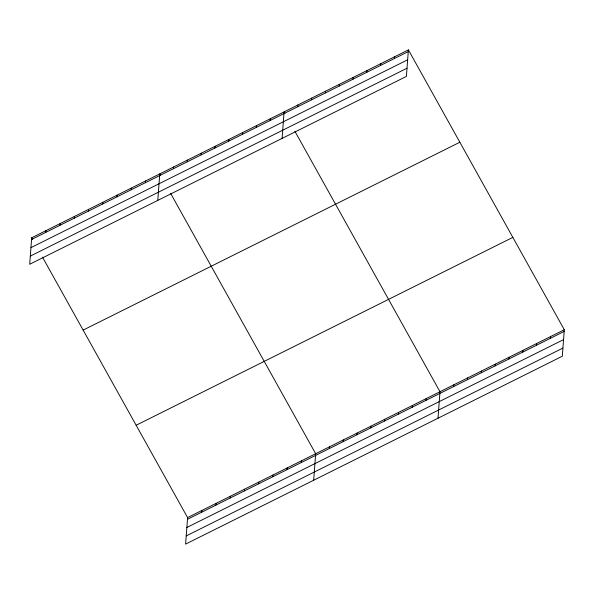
<?xml version="1.0" encoding="UTF-8"?>
<svg xmlns="http://www.w3.org/2000/svg" width="594" height="594" viewBox="0 0 594 594"><rect width="100%" height="100%" fill="white"/><g stroke="black" fill="none" stroke-linecap="round" stroke-linejoin="round"><path stroke-width="0.89" d="M31.697 237.756L29.7 264.271L406.4 76.411L408.397 49.889L31.697 237.756L32.559 239.308M45.797 232.365L45.924 230.658M60.024 225.267L60.157 223.559M74.257 218.176L74.384 216.461M88.491 211.078L88.617 209.363M102.717 203.98L102.851 202.264M116.951 196.881L117.077 195.174M131.185 189.783L131.311 188.075M145.411 182.685L145.545 180.977M157.781 200.401L159.771 173.879L160.64 175.43M173.455 168.703L173.582 166.988M187.266 161.813L187.4 160.105M201.084 154.923L201.21 153.215M214.894 148.04L215.021 146.324M42.501 257.157L187.6 517.589L185.603 544.111L562.303 356.244L564.3 329.729L408.397 49.889M228.705 141.149L228.831 139.434M201.7 512.206L201.826 510.498M242.515 134.259L242.649 132.551M215.934 505.108L216.06 503.4M256.333 127.376L256.459 125.661M230.16 498.01L230.294 496.302M270.144 120.485L270.27 118.77M244.394 490.919L244.52 489.204M282.091 138.402L284.088 111.887L284.949 113.439M258.628 483.82L258.754 482.105M297.765 106.705L297.898 104.997M272.854 476.722L272.98 475.007M311.583 99.822L311.709 98.107M287.088 469.624L287.214 467.916M325.393 92.931L325.519 91.216M301.314 462.526L301.448 460.818M339.204 86.041L339.337 84.333M313.684 480.234L315.674 453.719L170.582 193.28M353.014 79.151L353.148 77.443M329.358 448.544L329.492 446.829M366.832 72.268L366.958 70.552M343.176 441.654L343.302 439.939M380.643 65.377L380.769 63.662M356.987 434.763L357.113 433.056M394.453 58.487L394.587 56.779M370.797 427.873L370.923 426.165M384.608 420.99L384.741 419.275M398.426 414.1L398.552 412.385M412.236 407.209L412.362 405.502M426.046 400.326L426.173 398.611M437.993 418.243L439.991 391.721L294.891 131.281M453.675 386.546L453.801 384.838M467.485 379.655L467.612 377.947M481.296 372.772L481.422 371.057M495.106 365.882L495.24 364.167M508.924 358.991L509.051 357.284M522.735 352.101L522.861 350.393M536.545 345.218L536.672 343.503M550.356 338.328L550.49 336.62M31.564 239.464L408.264 51.604M30.947 247.653L407.655 59.786M30.316 256.088L407.016 68.221M83.145 330.101L459.845 142.233M136.152 425.245L512.852 237.377M187.6 517.589L564.3 329.729M187.466 519.304L564.174 331.437M186.85 527.487L563.558 339.627M186.219 535.922L562.919 348.062"/></g></svg>
